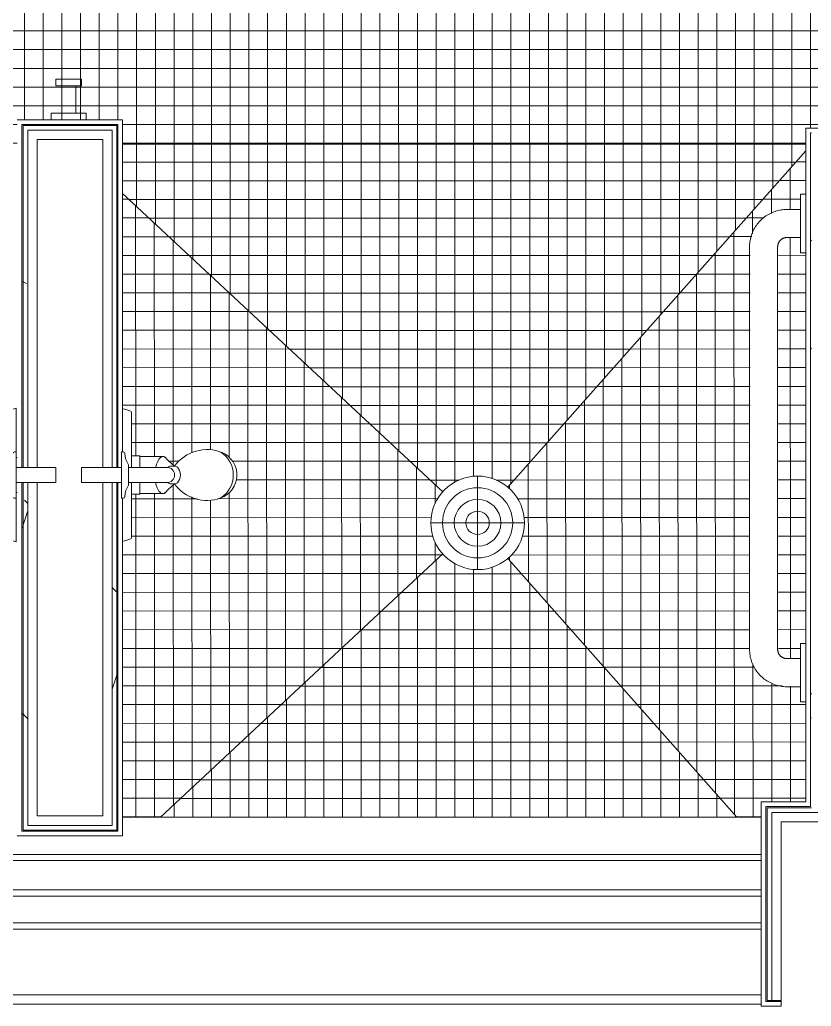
# Model space of a CAD drawing. Header units: inches. Extents: x 24207 to 25740, y -22797 to -22370.
# Drawn here: x 25643.4 to 25685.7, y -22796.4 to -22743.7 of the extents above; entities that cross this region are included whole.
import ezdxf

# ---------------------------------------------------------------- set-up
doc = ezdxf.new("R2010")
doc.units = ezdxf.units.IN
doc.header["$MEASUREMENT"] = 0
for name, color, linetype, lineweight in [('A-FLOR', 192, 'Continuous', 20), ('A-FLOR-PATT', 8, 'Continuous', 20), ('A-GENM', 13, 'Continuous', 20), ('A-WALL', 113, 'Continuous', 20), ('A-WALL-PATT', 111, 'Continuous', 50), ('I-WALL', 2, 'Continuous', 20), ('P-SANR-FIXT', 6, 'Continuous', 20), ('Q-SPCQ', 91, 'Continuous', 20)]:
    doc.layers.add(name, color=color, linetype=linetype, lineweight=lineweight)
pattern_1 = [(296.565, (14.4, 8.64), (0.000499, 57.600217), [6.44, -122.358]), (33.69, (17.28, 2.88), (0.000345, 57.60007), [10.384, -197.296]), (33.69, (74.88, 2.88), (0.000345, 57.60007), [10.384, -197.296]), (33.69, (132.48, 2.88), (0.000345, 57.60007), [10.384, -197.296]), (116.565, (25.92, 8.64), (-0.000396, 57.59977), [6.44, -122.358]), (213.69, (23.04, 14.4), (0.000345, 57.60007), [10.384, -197.296]), (213.69, (80.64, 14.4), (0.000345, 57.60007), [10.384, -197.296]), (213.69, (138.24, 14.4), (0.000345, 57.60007), [10.384, -197.296]), (26.565, (37.44, 8.64), (0.0005, 57.60022), [12.88, -115.918]), (26.565, (95.04, 8.64), (0.0005, 57.60022), [12.88, -115.918]), (270, (48.96, 14.4), (57.6, 4e-15), [5.76, -51.84]), (225, (48.96, 8.64), (-4e-15, 57.599504), [8.146, -73.313]), (135, (43.2, 2.88), (4e-15, 57.599504), [8.146, -73.313]), (288.435, (25.92, 25.92), (0.000265, 57.599939), [9.107, -173.04]), (18.435, (28.8, 17.28), (0.000265, 57.59994), [9.107, -173.04]), (18.435, (86.4, 17.28), (0.000265, 57.59994), [9.107, -173.04]), (18.435, (144, 17.28), (0.000265, 57.59994), [9.107, -173.04]), (135, (37.44, 20.16), (4e-15, 57.599504), [8.146, -73.313]), (180, (31.68, 25.92), (-7e-15, -57.6), [5.76, -51.84]), (251.565, (11.52, 40.32), (-0.000265, 57.599939), [9.107, -173.04]), (315, (8.64, 31.68), (-4e-15, 57.599504), [8.146, -73.313]), (71.565, (14.4, 25.92), (-0.000265, 57.599939), [9.107, -173.04]), (135, (17.28, 34.56), (4e-15, 57.599504), [8.146, -73.313]), (225, (34.56, 40.32), (-4e-15, 57.599504), [8.146, -73.313]), (123.69, (28.8, 34.56), (0.000345, 57.600068), [10.384, -197.296]), (123.69, (86.4, 34.56), (0.000345, 57.600068), [10.384, -197.296]), (26.565, (23.04, 43.2), (0.0005, 57.60022), [6.44, -122.358]), (26.565, (80.64, 43.2), (0.0005, 57.60022), [6.44, -122.358]), (315, (28.8, 46.08), (-4e-15, 57.599504), [8.146, -73.313]), (213.69, (54.72, 54.72), (0.000345, 57.60007), [10.384, -197.296]), (213.69, (112.32, 54.72), (0.000345, 57.60007), [10.384, -197.296]), (213.69, (169.92, 54.72), (0.000345, 57.60007), [10.384, -197.296]), (296.565, (46.08, 48.96), (0.000499, 57.600217), [6.44, -122.358]), (45, (48.96, 43.2), (4e-15, 57.599504), [8.146, -73.313]), (90, (54.72, 48.96), (-57.6, 4e-15), [5.76, -51.84]), (213.69, (28.8, 57.6), (0.000345, 57.60007), [10.384, -197.296]), (213.69, (86.4, 57.6), (0.000345, 57.60007), [10.384, -197.296]), (213.69, (144, 57.6), (0.000345, 57.60007), [10.384, -197.296]), (315, (20.16, 51.84), (-4e-15, 57.599504), [4.073, -77.386]), (26.565, (23.04, 48.96), (0.0005, 57.60022), [6.44, -122.358]), (26.565, (80.64, 48.96), (0.0005, 57.60022), [6.44, -122.358]), (90, (28.8, 51.84), (-57.6, 4e-15), [5.76, -51.84]), (333.435, (5.76, 54.72), (-0.0005, 57.60022), [6.44, -122.358]), (333.435, (63.36, 54.72), (-0.0005, 57.60022), [6.44, -122.358]), (243.435, (11.52, 51.84), (0.000396, 57.59977), [6.44, -122.358]), (161.565, (8.64, 46.08), (-0.000265, 57.59994), [9.107, -173.04]), (161.565, (66.24, 46.08), (-0.000265, 57.59994), [9.107, -173.04]), (161.565, (123.84, 46.08), (-0.000265, 57.59994), [9.107, -173.04]), (45, (0, 48.96), (4e-15, 57.599504), [8.146, -73.313]), (26.565, (2.88, 0), (0.0005, 57.60022), [6.44, -122.358]), (26.565, (60.48, 0), (0.0005, 57.60022), [6.44, -122.358]), (116.565, (8.64, 2.88), (-0.000396, 57.59977), [6.44, -122.358]), (206.565, (5.76, 8.64), (0.0005, 57.60022), [6.44, -122.358]), (206.565, (63.36, 8.64), (0.0005, 57.60022), [6.44, -122.358]), (296.565, (0, 5.76), (0.000499, 57.600217), [6.44, -122.358]), (14.036, (43.2, 25.92), (0.000245, 57.59979), [11.875, -225.616]), (14.036, (100.8, 25.92), (0.000245, 57.59979), [11.875, -225.616]), (14.036, (158.4, 25.92), (0.000245, 57.59979), [11.875, -225.616]), (14.036, (216, 25.92), (0.000245, 57.59979), [11.875, -225.616]), (135, (54.72, 28.8), (4e-15, 57.599504), [8.146, -73.313]), (198.435, (48.96, 34.56), (0.000265, 57.59994), [9.107, -173.04]), (198.435, (106.56, 34.56), (0.000265, 57.59994), [9.107, -173.04]), (198.435, (164.16, 34.56), (0.000265, 57.59994), [9.107, -173.04]), (296.565, (40.32, 31.68), (0.000499, 57.600217), [6.44, -122.358]), (333.435, (2.88, 17.28), (-0.0005, 57.60022), [6.44, -122.358]), (333.435, (60.48, 17.28), (-0.0005, 57.60022), [6.44, -122.358]), (45, (8.64, 14.4), (4e-15, 57.599504), [4.073, -77.386]), (116.565, (11.52, 17.28), (-0.000396, 57.59977), [6.44, -122.358]), (225, (8.64, 23.04), (-4e-15, 57.599504), [8.146, -73.313])]

# ---------------------------------------------------------------- blocks, each defined once
blk = doc.blocks.new('817_Grab_Bars - 8170-001240-25748-Enlarged First Floor Plan _East_')
at = {"layer": 'Q-SPCQ', "color": 43, "lineweight": 13}
for p, q in [((25685.39, -22753.022), (25685.109, -22753.022)), ((25685.109, -22754.584), (25685.109, -22753.022)), ((25685.109, -22753.834), (25684.39, -22753.834)), ((25685.109, -22756.147), (25685.109, -22754.584)), ((25682.39, -22755.834), (25682.39, -22777.334)), ((25683.89, -22777.334), (25683.89, -22755.834)), ((25684.39, -22755.334), (25685.109, -22755.334)), ((25685.109, -22756.147), (25685.39, -22756.147)), ((25685.39, -22777.022), (25685.109, -22777.022)), ((25685.109, -22778.584), (25685.109, -22777.022)), ((25685.109, -22777.834), (25684.39, -22777.834)), ((25685.109, -22780.147), (25685.109, -22778.584)), ((25684.39, -22779.334), (25685.109, -22779.334)), ((25685.109, -22780.147), (25685.39, -22780.147))]:
    blk.add_line(p, q, dxfattribs=at)
at = {"layer": 'Q-SPCQ', "color": 43, "lineweight": 13, "flags": 128}
for points in [[(25684.39, -22753.834), (25684.31, -22753.836), (25684.23, -22753.84), (25684.151, -22753.848), (25684.072, -22753.86), (25683.993, -22753.874), (25683.915, -22753.891), (25683.838, -22753.912), (25683.761, -22753.936), (25683.686, -22753.962), (25683.611, -22753.992), (25683.538, -22754.025), (25683.467, -22754.06), (25683.396, -22754.098), (25683.328, -22754.14), (25683.261, -22754.183), (25683.196, -22754.23), (25683.133, -22754.279), (25683.071, -22754.33), (25683.012, -22754.384), (25682.956, -22754.441), (25682.901, -22754.499), (25682.849, -22754.56), (25682.799, -22754.622), (25682.752, -22754.687), (25682.707, -22754.753), (25682.665, -22754.822), (25682.626, -22754.891), (25682.59, -22754.963), (25682.557, -22755.035), (25682.526, -22755.109), (25682.499, -22755.184), (25682.474, -22755.261), (25682.453, -22755.338), (25682.434, -22755.416), (25682.419, -22755.494), (25682.407, -22755.573), (25682.398, -22755.653), (25682.393, -22755.733), (25682.39, -22755.812), (25682.39, -22755.834)], [(25683.89, -22755.834), (25683.891, -22755.814), (25683.892, -22755.794), (25683.894, -22755.774), (25683.897, -22755.754), (25683.9, -22755.735), (25683.905, -22755.715), (25683.91, -22755.696), (25683.916, -22755.677), (25683.922, -22755.658), (25683.93, -22755.639), (25683.938, -22755.621), (25683.947, -22755.603), (25683.956, -22755.586), (25683.967, -22755.568), (25683.978, -22755.552), (25683.989, -22755.535), (25684.001, -22755.52), (25684.014, -22755.504), (25684.028, -22755.49), (25684.042, -22755.475), (25684.056, -22755.462), (25684.072, -22755.449), (25684.087, -22755.436), (25684.103, -22755.424), (25684.12, -22755.413), (25684.137, -22755.403), (25684.155, -22755.393), (25684.172, -22755.384), (25684.191, -22755.376), (25684.209, -22755.368), (25684.228, -22755.361), (25684.247, -22755.355), (25684.266, -22755.35), (25684.286, -22755.345), (25684.305, -22755.341), (25684.325, -22755.338), (25684.345, -22755.336), (25684.365, -22755.335), (25684.385, -22755.334), (25684.39, -22755.334)], [(25682.39, -22777.334), (25682.392, -22777.414), (25682.397, -22777.494), (25682.405, -22777.573), (25682.416, -22777.653), (25682.43, -22777.731), (25682.448, -22777.809), (25682.468, -22777.887), (25682.492, -22777.963), (25682.518, -22778.039), (25682.548, -22778.113), (25682.581, -22778.186), (25682.616, -22778.258), (25682.655, -22778.328), (25682.696, -22778.396), (25682.74, -22778.463), (25682.786, -22778.528), (25682.835, -22778.592), (25682.887, -22778.653), (25682.941, -22778.712), (25682.997, -22778.769), (25683.055, -22778.823), (25683.116, -22778.876), (25683.179, -22778.925), (25683.243, -22778.972), (25683.31, -22779.017), (25683.378, -22779.059), (25683.448, -22779.098), (25683.519, -22779.134), (25683.592, -22779.168), (25683.666, -22779.198), (25683.741, -22779.226), (25683.817, -22779.25), (25683.894, -22779.271), (25683.972, -22779.29), (25684.05, -22779.305), (25684.129, -22779.317), (25684.209, -22779.326), (25684.289, -22779.331), (25684.369, -22779.334), (25684.39, -22779.334)], [(25684.39, -22777.834), (25684.37, -22777.834), (25684.35, -22777.832), (25684.33, -22777.83), (25684.311, -22777.828), (25684.291, -22777.824), (25684.271, -22777.82), (25684.252, -22777.815), (25684.233, -22777.809), (25684.214, -22777.802), (25684.196, -22777.795), (25684.177, -22777.786), (25684.159, -22777.778), (25684.142, -22777.768), (25684.125, -22777.758), (25684.108, -22777.747), (25684.092, -22777.735), (25684.076, -22777.723), (25684.061, -22777.71), (25684.046, -22777.696), (25684.032, -22777.682), (25684.018, -22777.668), (25684.005, -22777.653), (25683.992, -22777.637), (25683.981, -22777.621), (25683.969, -22777.604), (25683.959, -22777.587), (25683.949, -22777.57), (25683.94, -22777.552), (25683.932, -22777.534), (25683.924, -22777.515), (25683.917, -22777.496), (25683.911, -22777.477), (25683.906, -22777.458), (25683.901, -22777.439), (25683.898, -22777.419), (25683.894, -22777.399), (25683.892, -22777.379), (25683.891, -22777.359), (25683.89, -22777.339), (25683.89, -22777.334)]]:
    blk.add_lwpolyline(points, dxfattribs=at)
blk = doc.blocks.new('Robe_hook_5552 - Robe_hook_5552-134757-Enlarged First Floor Plan _East_')
at = {"layer": 'A-GENM', "color": 43, "lineweight": 13}
for p, q in [((-0.937, 0), (-0.937, -0.35)), ((-0.937, -0.35), (0.938, -0.35)), ((-0.375, -1.813), (-0.375, -0.35)), ((0.375, -1.813), (0.375, -0.35)), ((0.938, -0.35), (0.938, 0)), ((-0.688, -2.163), (-0.688, -1.813)), ((-0.688, -1.813), (0.688, -1.813)), ((0.688, -1.813), (0.688, -2.163)), ((0.688, -2.163), (-0.688, -2.163))]:
    blk.add_line(p, q, dxfattribs=at)
blk = doc.blocks.new('Shower-Unit-Zurn-Z7301-SS-MT-DV2P-HW - Z7301-SS-MT-DV2P-HW-253514-Enlarged First Floor Plan _East_')
at = {"layer": 'P-SANR-FIXT', "color": 43, "lineweight": 13}
for p, q in [((-0.476, 2.643), (-0.476, 2.836)), ((0.476, 2.836), (0.476, 2.643)), ((-0.995, 0.99), (-0.995, 2.232)), ((-0.4, 0.38), (-0.4, 2.464)), ((0.4, 2.464), (0.4, 0.38)), ((0.995, 2.232), (0.995, 0.99)), ((-3.313, 0.54), (-1.029, 0.54)), ((-1.029, 0.99), (-0.995, 0.99)), ((-1.029, 0.54), (-1.029, 0.99)), ((-1.029, 0.54), (-0.4, 0.54)), ((-0.995, 0.99), (-0.4, 0.99)), ((0.4, 0.99), (0.995, 0.99)), ((0.4, 0.54), (1.029, 0.54)), ((0.995, 0.99), (1.029, 0.99)), ((1.029, 0.99), (1.029, 0.54)), ((1.029, 0.54), (3.313, 0.54)), ((-3.562, 0), (-3.434, 0.449)), ((-1.238, 0), (-3.562, 0)), ((-1.238, 0), (-1.238, 0.096)), ((-0.937, -0.062), (-0.937, 0)), ((-0.55, 0.38), (-0.4, 0.38)), ((-0.4, 0.38), (0.4, 0.38)), ((0.4, 0.38), (0.55, 0.38)), ((0.935, 0), (0.935, -0.062)), ((1.238, 0.096), (1.238, 0)), ((3.563, 0), (1.238, 0)), ((3.434, 0.449), (3.563, 0)), ((-0.4, 0), (-1.238, 0)), ((-0.4, -2.125), (-0.4, 0)), ((-0.4, 0), (0.4, 0)), ((0.4, 0), (0.4, -2.125)), ((1.238, 0), (0.4, 0)), ((0.4, -2.125), (-0.4, -2.125))]:
    blk.add_line(p, q, dxfattribs=at)
for centre, radius, start, end in [((0.001, 4.862), 1.308, 23.5819, 159.9825), ((0, 4.514), 1.463, 32.9208, 147.0792), ((0.793, 4.573), 2.151, 159.9825, 233.8466), ((-0.793, 4.573), 2.151, 306.1534, 22.1739), ((-2.256, 4.093), 2.175, 309.5027, 324.82), ((2.256, 4.093), 2.175, 215.1859, 230.4973), ((-0.625, 2.115), 0.388, 129.5027, 162.4973), ((0.625, 2.115), 0.388, 17.5027, 50.4973), ((-3.313, 0.415), 0.125, 90, 164), ((3.313, 0.415), 0.125, 16, 90), ((-1.144, 0.096), 0.0945, 90, 180), ((-1.144, 1.213), 1.023, 270, 305.478), ((1.144, 1.213), 1.023, 234.522, 270), ((1.144, 0.096), 0.0945, 0, 90)]:
    blk.add_arc(centre, radius, start, end, dxfattribs=at)
for centre, major_axis, ratio, start_param, end_param in [((0, 2.836), (0.476, 0), 0.662364, 0, 3.141593), ((0, 2.464), (0.4, 0), 0.941821, 0, 3.141593), ((-0.108, 2.147), (1.109, 0.077), 0.351489, 5.17721, 6.593422)]:
    blk.add_ellipse(centre, major_axis=major_axis, ratio=ratio, start_param=start_param, end_param=end_param, dxfattribs=at)
for points in [[(-0.4, 2.464), (-0.417, 2.482), (-0.444, 2.519), (-0.47, 2.58), (-0.476, 2.621), (-0.476, 2.643)], [(0.476, 2.643), (0.476, 2.621), (0.47, 2.58), (0.444, 2.519), (0.417, 2.482), (0.4, 2.464)]]:
    blk.add_open_spline(points, degree=3, dxfattribs=at)
blk.add_open_spline([(-0.422, 1.833), (-0.464, 1.842), (-0.571, 1.869), (-0.785, 1.949), (-0.96, 2.075), (-1.018, 2.222), (-0.979, 2.302), (-0.941, 2.34)], degree=3, knots=[0.0572746, 0.0572746, 0.0572746, 0.0572746, 0.1428571, 0.2857143, 0.5714286, 0.7857143, 1, 1, 1, 1], dxfattribs=at)
blk = doc.blocks.new('Shower-Unit-Zurn-Z7301-SS-MT-DV2P-HW - Z7301-SS-MT-DV2P-HW-253545-Enlarged First Floor Plan _East_')
at = {"layer": 'P-SANR-FIXT', "color": 43, "lineweight": 13}
for p, q in [((0.4, 2.125), (-0.4, 2.125)), ((-0.4, 2.125), (-0.4, 0)), ((0.4, 0), (0.4, 2.125)), ((-0.4, 0), (-1.238, 0)), ((-1.238, 0), (-1.238, -0.096)), ((-0.4, 0), (0.4, 0)), ((1.238, 0), (0.4, 0)), ((1.238, -0.096), (1.238, 0)), ((-3.545, -0.062), (-3.434, -0.449)), ((-0.55, -0.38), (-0.4, -0.38)), ((-0.4, -0.38), (-0.4, -2.464)), ((-0.4, -0.38), (0.4, -0.38)), ((0.4, -2.464), (0.4, -0.38)), ((0.4, -0.38), (0.55, -0.38)), ((3.434, -0.449), (3.545, -0.062)), ((-3.313, -0.54), (-1.029, -0.54)), ((-1.029, -0.54), (-0.4, -0.54)), ((-1.029, -0.54), (-1.029, -0.99)), ((-1.029, -0.99), (-0.995, -0.99)), ((-0.995, -0.99), (-0.4, -0.99)), ((-0.995, -0.99), (-0.995, -2.232)), ((0.4, -0.54), (1.029, -0.54)), ((0.4, -0.99), (0.995, -0.99)), ((0.995, -2.232), (0.995, -0.99)), ((0.995, -0.99), (1.029, -0.99)), ((1.029, -0.99), (1.029, -0.54)), ((1.029, -0.54), (3.313, -0.54)), ((-0.476, -2.643), (-0.476, -2.836)), ((0.476, -2.836), (0.476, -2.643))]:
    blk.add_line(p, q, dxfattribs=at)
for centre, radius, start, end in [((-3.313, -0.415), 0.125, 196, 270), ((-1.144, -0.096), 0.0945, 180, 270), ((-1.144, -1.213), 1.023, 54.522, 90), ((1.144, -1.213), 1.023, 90, 125.478), ((1.144, -0.096), 0.0945, 270, 360), ((3.313, -0.415), 0.125, 270, 344), ((-0.625, -2.115), 0.388, 197.5027, 230.4973), ((-2.256, -4.093), 2.175, 35.18, 50.4973), ((2.256, -4.093), 2.175, 129.5027, 144.8141), ((0.625, -2.115), 0.388, 309.5027, 342.4973), ((0.793, -4.573), 2.151, 126.1534, 200.0175), ((-0.793, -4.573), 2.151, 337.8261, 53.8466), ((0.001, -4.862), 1.308, 200.0175, 336.4181), ((0, -4.514), 1.463, 212.9208, 327.0792)]:
    blk.add_arc(centre, radius, start, end, dxfattribs=at)
for centre, major_axis, ratio, start_param, end_param in [((-0.108, -2.147), (-1.109, 0.077), 0.351489, 2.831356, 4.247568), ((0, -2.464), (-0.4, 0), 0.941821, 0, 3.141593), ((0, -2.836), (-0.476, 0), 0.662364, 0, 3.141593)]:
    blk.add_ellipse(centre, major_axis=major_axis, ratio=ratio, start_param=start_param, end_param=end_param, dxfattribs=at)
blk.add_open_spline([(-0.422, -1.833), (-0.464, -1.842), (-0.571, -1.869), (-0.785, -1.949), (-0.96, -2.075), (-1.018, -2.222), (-0.979, -2.302), (-0.941, -2.34)], degree=3, knots=[0.0572746, 0.0572746, 0.0572746, 0.0572746, 0.1428571, 0.2857143, 0.5714286, 0.7857143, 1, 1, 1, 1], dxfattribs=at)
for points in [[(-0.4, -2.464), (-0.417, -2.482), (-0.444, -2.519), (-0.47, -2.58), (-0.476, -2.621), (-0.476, -2.643)], [(0.476, -2.643), (0.476, -2.621), (0.47, -2.58), (0.444, -2.519), (0.417, -2.482), (0.4, -2.464)]]:
    blk.add_open_spline(points, degree=3, dxfattribs=at)
blk = doc.blocks.new('Generic Models _lan _East_2')
at = {"layer": 'A-GENM', "color": 43, "lineweight": 13}
for p, q in [((23352.163, -22800.801), (23512.663, -22800.801)), ((23352.163, -22801.301), (23512.663, -22801.301))]:
    blk.add_line(p, q, dxfattribs=at)
blk = doc.blocks.new('Generic Models _lan _East_3')
at = {"layer": 'A-GENM', "color": 43, "lineweight": 13}
for p, q in [((25648.89, -22786.294), (25683.015, -22786.294)), ((25522.515, -22788.293), (25683.015, -22788.293)), ((25522.515, -22788.617), (25683.015, -22788.617)), ((25522.515, -22790.192), (25683.015, -22790.192)), ((25522.515, -22790.516), (25683.015, -22790.516)), ((25522.515, -22791.956), (25683.015, -22791.956)), ((25683.015, -22792.284), (25522.515, -22792.284))]:
    blk.add_line(p, q, dxfattribs=at)
blk = doc.blocks.new('Floor Drain - Round - 5_ Strainer - 3_ Drain-418833-Enlarged First Floor Plan _East_')
at = {"layer": 'P-SANR-FIXT', "color": 43, "lineweight": 13}
for p, q in [((0, 2.5), (0, -2.5)), ((-2.5, 0), (2.5, 0))]:
    blk.add_line(p, q, dxfattribs=at)
for radius in [2.5, 1.875, 1.25, 0.625]:
    blk.add_circle((0, 0), radius, dxfattribs=at)
for start, end in [(360, 180), (180, 360)]:
    blk.add_arc((0, 0), 2.5, start, end, dxfattribs=at)

msp = doc.modelspace()

# ---------------------------------------------------------------- hatches: boundary and pattern name
at = {"layer": 'A-FLOR-PATT', "lineweight": 9}
h = msp.add_hatch(dxfattribs=at)
h.set_pattern_fill('FP1_60', color=256, style=0, pattern_type=2)
h.set_pattern_definition([(180, (26059.64, -22714.297), (-1e-16, -1), []), (270, (26059.64, -22714.297), (1, 6e-17), [])])
h.paths.add_polyline_path([(25521.39, -22750.354), (25521.453, -22750.354), (25521.453, -22695.428), (25521.39, -22695.428), (25521.39, -22724.087)], flags=0)
h.paths.add_polyline_path([(25522.515, -22750.354), (25559.015, -22750.354), (25559.015, -22749.166), (25564.64, -22749.166), (25564.64, -22750.354), (25601.14, -22750.354), (25601.14, -22749.041), (25606.765, -22749.041), (25606.765, -22750.354), (25643.265, -22750.354), (25643.265, -22749.041), (25648.89, -22749.041), (25648.89, -22750.354), (25685.39, -22750.354), (25685.39, -22749.49), (25700.828, -22749.49), (25700.828, -22750.354), (25737.265, -22750.354), (25737.265, -22695.928), (25737.14, -22695.928), (25737.14, -22696.178), (25737.078, -22696.178), (25737.078, -22696.24), (25736.828, -22696.24), (25736.828, -22696.49), (25655.078, -22696.49), (25655.078, -22695.428), (25609.203, -22695.428), (25609.203, -22696.49), (25522.515, -22696.49), (25522.515, -22724.087)], flags=0)
h.paths.add_polyline_path([(25700.515, -22749.803), (25700.578, -22749.74), (25700.515, -22749.74)], flags=0)
h.paths.add_polyline_path([(25685.703, -22749.803), (25685.703, -22749.74), (25685.644, -22749.744)], flags=0)
h.paths.add_polyline_path([(25559.328, -22749.479), (25559.328, -22749.416), (25559.265, -22749.416)], flags=0)
h.paths.add_polyline_path([(25564.328, -22749.479), (25564.328, -22749.416), (25564.328, -22749.416)], flags=0)
h.paths.add_polyline_path([(25643.578, -22749.354), (25643.578, -22749.291), (25643.515, -22749.291)], flags=0)
h.paths.add_polyline_path([(25601.453, -22749.354), (25601.453, -22749.291), (25601.39, -22749.291)], flags=0)
h.paths.add_polyline_path([(25648.578, -22749.354), (25648.64, -22749.291), (25648.578, -22749.291)], flags=0)
h.paths.add_polyline_path([(25606.453, -22749.354), (25606.453, -22749.291), (25606.453, -22749.291)], flags=0)
h.paths.add_polyline_path([(25608.953, -22696.24), (25608.953, -22696.178), (25608.89, -22696.178), (25608.937, -22696.225)], flags=0)
h.paths.add_polyline_path([(25522.265, -22696.24), (25522.265, -22696.178), (25522.234, -22696.209)], flags=0)
h.paths.add_polyline_path([(25655.39, -22696.24), (25655.388, -22696.18), (25655.328, -22696.24)], flags=0)
h = msp.add_hatch(dxfattribs=at)
h.set_pattern_fill('FP1_56', color=256, style=0, pattern_type=2)
h.set_pattern_definition([(0, (25665.641, -22737.304), (0, 1), []), (90, (25665.641, -22737.304), (-1, 6e-17), [])])
h.paths.add_polyline_path([(25666.007, -22768.919), (25666.09, -22768.81), (25666.608, -22768.413), (25667.211, -22768.163), (25667.858, -22768.078), (25668.505, -22768.163), (25669.108, -22768.413), (25669.464, -22768.686), (25685.39, -22750.706), (25685.39, -22750.354), (25648.89, -22750.354), (25648.89, -22752.974), (25665.981, -22768.894)], flags=0)
h = msp.add_hatch(dxfattribs=at)
h.set_pattern_fill('FP1_55', color=256, style=0, pattern_type=2)
h.set_pattern_definition([(270.045, (25889.396, -22553.125), (0.9999997, 0.0007854), []), (0.045, (25889.396, -22553.125), (-0.0007854, 0.9999997), [])])
h.paths.add_polyline_path([(25683.015, -22786.294), (25683.015, -22785.49), (25685.39, -22785.49), (25685.39, -22780.147), (25685.109, -22780.147), (25685.109, -22779.334), (25684.164, -22779.292), (25683.565, -22779.135), (25683.262, -22778.959), (25682.892, -22778.64), (25682.687, -22778.338), (25682.526, -22778.019), (25682.39, -22777.334), (25682.432, -22755.608), (25682.589, -22755.009), (25682.773, -22754.695), (25683.084, -22754.335), (25683.395, -22754.126), (25683.8, -22753.95), (25684.39, -22753.834), (25685.109, -22753.803), (25685.109, -22753.022), (25685.39, -22753.022), (25685.39, -22750.706), (25669.464, -22768.686), (25669.626, -22768.81), (25670.023, -22769.328), (25670.273, -22769.931), (25670.358, -22770.578), (25670.273, -22771.225), (25670.023, -22771.828), (25669.626, -22772.346), (25669.493, -22772.502), (25681.709, -22786.294)], flags=0)
h.paths.add_polyline_path([(25685.64, -22785.803), (25685.671, -22785.772), (25685.64, -22785.74)], flags=0)
h.paths.add_polyline_path([(25683.328, -22785.803), (25683.328, -22785.74), (25683.281, -22785.756)], flags=0)
h.paths.add_polyline_path([(25684.39, -22777.86), (25684.39, -22777.834), (25685.109, -22777.803), (25685.109, -22777.022), (25685.39, -22777.022), (25685.39, -22756.147), (25685.109, -22756.147), (25685.109, -22755.334), (25684.298, -22755.372), (25684.021, -22755.518), (25683.89, -22755.937), (25683.929, -22777.559), (25684.144, -22777.779), (25684.312, -22777.834)], flags=0)
h.paths.add_polyline_path([(25684.39, -22777.834), (25684.074, -22777.736), (25684.096, -22777.712), (25684.375, -22777.828)], flags=0)
h.paths.add_polyline_path([(25684.037, -22777.688), (25683.929, -22777.559), (25683.929, -22777.427), (25684.002, -22777.605)], flags=0)
h = msp.add_hatch(dxfattribs=at)
h.set_pattern_fill('FP1_52', color=256, style=0, pattern_type=2)
h.set_pattern_definition([(270.03, (25854.481, -22556.184), (1, 0.0005236), []), (0.03, (25854.481, -22556.184), (-0.0005236, 1), [])])
h.paths.add_polyline_path([(25648.89, -22786.294), (25650.918, -22786.294), (25666.007, -22772.238), (25665.693, -22771.828), (25665.443, -22771.225), (25665.358, -22770.578), (25665.443, -22769.931), (25665.693, -22769.328), (25665.981, -22768.894), (25648.89, -22752.974), (25648.89, -22764.477), (25649.277, -22764.588), (25649.368, -22764.708), (25649.368, -22766.993), (25651.06, -22767.026), (25651.292, -22767.2), (25651.672, -22767.537), (25652.045, -22767.153), (25652.516, -22766.867), (25652.814, -22766.745), (25653.282, -22766.667), (25653.756, -22766.693), (25654.213, -22766.823), (25654.529, -22767.026), (25654.704, -22767.196), (25654.925, -22767.622), (25654.969, -22767.752), (25654.969, -22768.242), (25654.928, -22768.422), (25654.833, -22768.656), (25654.523, -22769.017), (25654.414, -22769.11), (25654.137, -22769.25), (25653.597, -22769.371), (25653.045, -22769.35), (25652.374, -22769.102), (25651.985, -22768.835), (25651.664, -22768.512), (25651.513, -22768.619), (25651.06, -22769.017), (25649.368, -22769.051), (25649.368, -22771.335), (25649.277, -22771.455), (25648.89, -22771.584), (25648.89, -22786.24)], flags=0)
h = msp.add_hatch(dxfattribs=at)
h.set_pattern_fill('FP1_54', color=256, style=0, pattern_type=2)
h.set_pattern_definition([(0, (25666.641, -22772.3), (0, 1), []), (90, (25666.641, -22772.3), (-1, 6e-17), [])])
h.paths.add_polyline_path([(25650.918, -22786.294), (25681.709, -22786.294), (25669.464, -22772.47), (25669.108, -22772.743), (25668.505, -22772.993), (25667.788, -22773.069), (25667.211, -22772.993), (25666.608, -22772.743), (25665.952, -22772.289), (25655.328, -22782.185)], flags=0)
at = {"layer": 'A-WALL-PATT', "lineweight": 9}
h = msp.add_hatch(dxfattribs=at)
h.set_pattern_fill('FP1_22', color=8, style=0, pattern_type=2)
h.set_pattern_definition(pattern_1)
h.paths.add_polyline_path([(25643.578, -22786.99), (25643.578, -22787.053), (25648.578, -22787.053), (25648.578, -22786.99), (25643.828, -22786.99)], flags=0)
h.paths.add_polyline_path([(25643.515, -22787.053), (25643.578, -22786.99), (25643.546, -22768.422), (25643.515, -22768.422), (25643.515, -22782.185)], flags=0)
h.paths.add_polyline_path([(25643.578, -22749.354), (25648.578, -22749.354), (25648.578, -22749.291), (25643.578, -22749.291)], flags=0)
h.paths.add_polyline_path([(25643.578, -22767.622), (25643.578, -22749.354), (25643.515, -22749.291), (25643.547, -22767.622)], flags=0)
h = msp.add_hatch(dxfattribs=at)
h.set_pattern_fill('FP1_22', color=8, style=0, pattern_type=2)
h.set_pattern_definition(pattern_1)
h.paths.add_polyline_path([(25647.774, -22786.99), (25648.328, -22786.99), (25648.328, -22786.74), (25643.828, -22786.74), (25643.828, -22768.422), (25643.578, -22768.422), (25643.578, -22786.99), (25643.828, -22786.99)], flags=0)
h.paths.add_polyline_path([(25643.828, -22767.622), (25643.828, -22749.604), (25648.328, -22749.604), (25648.328, -22749.354), (25643.578, -22749.354), (25643.578, -22767.622), (25643.707, -22767.622)], flags=0)
h = msp.add_hatch(dxfattribs=at)
h.set_pattern_fill('FP1_22', color=8, style=0, pattern_type=2)
h.set_pattern_definition(pattern_1)
h.paths.add_polyline_path([(25648.328, -22786.99), (25648.578, -22786.99), (25648.578, -22768.422), (25648.328, -22768.422), (25648.328, -22786.74)], flags=0)
h.paths.add_polyline_path([(25648.578, -22767.622), (25648.578, -22749.354), (25648.328, -22749.354), (25648.328, -22767.622), (25648.448, -22767.622)], flags=0)
h = msp.add_hatch(dxfattribs=at)
h.set_pattern_fill('FP1_22', color=8, style=0, pattern_type=2)
h.set_pattern_definition(pattern_1)
h.paths.add_polyline_path([(25648.64, -22787.053), (25648.609, -22768.422), (25648.578, -22768.422), (25648.578, -22786.99)], flags=0)
h.paths.add_polyline_path([(25648.64, -22767.622), (25648.64, -22749.291), (25648.578, -22749.354), (25648.61, -22767.622)], flags=0)
h = msp.add_hatch(dxfattribs=at)
h.set_pattern_fill('FP1_22', color=8, style=0, pattern_type=2)
h.set_pattern_definition(pattern_1)
h.paths.add_polyline_path([(25685.703, -22749.803), (25689.953, -22749.803), (25689.953, -22749.74), (25685.703, -22749.74)], flags=0)
h.paths.add_polyline_path([(25685.703, -22785.803), (25685.703, -22749.803), (25685.64, -22749.74), (25685.64, -22785.74)], flags=0)

# ---------------------------------------------------------------- linework, layer by layer
at = {"layer": 'A-FLOR', "color": 43, "lineweight": 13}
for p, q in [((25648.882, -22750.354), (25685.39, -22750.354)), ((25648.882, -22750.354), (25685.39, -22750.354)), ((25685.39, -22750.706), (25669.464, -22768.686)), ((25666.007, -22768.919), (25648.89, -22752.974)), ((25650.918, -22786.294), (25666.007, -22772.238)), ((25681.709, -22786.294), (25669.493, -22772.502))]:
    msp.add_line(p, q, dxfattribs=at)
at = {"layer": 'A-WALL', "color": 7}
for p, q in [((25643.578, -22749.291), (25643.515, -22749.291)), ((25643.515, -22749.291), (25643.515, -22767.622)), ((25648.578, -22749.291), (25643.578, -22749.291)), ((25643.828, -22749.354), (25643.578, -22749.354)), ((25643.578, -22749.354), (25643.578, -22767.622)), ((25648.328, -22749.354), (25643.828, -22749.354)), ((25648.578, -22749.354), (25648.328, -22749.354)), ((25648.64, -22749.291), (25648.578, -22749.291)), ((25648.578, -22749.354), (25648.578, -22767.622)), ((25648.64, -22749.291), (25648.64, -22767.622)), ((25644.328, -22749.604), (25643.828, -22749.604)), ((25643.828, -22749.604), (25643.828, -22767.622)), ((25647.828, -22749.604), (25644.328, -22749.604)), ((25648.328, -22749.604), (25647.828, -22749.604)), ((25648.328, -22749.604), (25648.328, -22767.622)), ((25685.703, -22749.74), (25685.64, -22749.74)), ((25685.64, -22749.74), (25685.64, -22785.74)), ((25647.828, -22750.104), (25644.328, -22750.104)), ((25644.328, -22750.104), (25644.328, -22767.622)), ((25647.828, -22750.104), (25647.828, -22767.622)), ((25643.515, -22768.422), (25643.515, -22787.053)), ((25643.578, -22768.422), (25643.578, -22786.99)), ((25643.828, -22768.422), (25643.828, -22786.74)), ((25644.328, -22768.422), (25644.328, -22786.24)), ((25647.828, -22768.422), (25647.828, -22786.24)), ((25648.328, -22768.422), (25648.328, -22786.74)), ((25648.578, -22768.422), (25648.578, -22786.99)), ((25648.64, -22768.422), (25648.64, -22787.053)), ((25683.265, -22785.74), (25683.328, -22785.74)), ((25683.265, -22796.156), (25683.265, -22785.74)), ((25683.328, -22785.74), (25684.078, -22785.74)), ((25683.328, -22785.803), (25683.578, -22785.803)), ((25683.328, -22796.093), (25683.328, -22785.803)), ((25683.578, -22785.803), (25684.078, -22785.803)), ((25684.078, -22785.74), (25685.39, -22785.74)), ((25684.078, -22785.803), (25685.39, -22785.803)), ((25685.64, -22785.74), (25685.39, -22785.74)), ((25685.64, -22785.803), (25685.39, -22785.803)), ((25685.703, -22785.803), (25685.64, -22785.803)), ((25644.328, -22786.24), (25647.828, -22786.24)), ((25683.578, -22786.053), (25684.078, -22786.053)), ((25683.578, -22796.093), (25683.578, -22786.053)), ((25684.078, -22786.053), (25685.39, -22786.053)), ((25686.453, -22786.053), (25685.39, -22786.053)), ((25643.828, -22786.74), (25644.328, -22786.74)), ((25644.328, -22786.74), (25647.828, -22786.74)), ((25647.828, -22786.74), (25648.328, -22786.74)), ((25643.515, -22787.053), (25643.578, -22787.053)), ((25643.578, -22786.99), (25643.828, -22786.99)), ((25643.578, -22787.053), (25648.578, -22787.053)), ((25643.828, -22786.99), (25648.328, -22786.99)), ((25648.328, -22786.99), (25648.578, -22786.99)), ((25648.578, -22787.053), (25648.64, -22787.053)), ((25683.265, -22796.156), (25683.328, -22796.156)), ((25683.328, -22796.093), (25684.078, -22796.093)), ((25683.328, -22796.156), (25684.078, -22796.156))]:
    msp.add_line(p, q, dxfattribs=at)
at = {"layer": 'I-WALL', "color": 7}
for p, q in [((25643.515, -22749.041), (25643.265, -22749.041)), ((25648.64, -22749.041), (25643.515, -22749.041)), ((25648.89, -22749.041), (25648.64, -22749.041)), ((25648.89, -22766.783), (25648.89, -22749.041)), ((25685.64, -22749.49), (25685.39, -22749.49)), ((25685.39, -22749.49), (25685.39, -22785.49)), ((25689.953, -22749.49), (25685.64, -22749.49)), ((25648.89, -22787.303), (25648.89, -22769.26)), ((25683.015, -22785.49), (25683.015, -22796.406)), ((25683.265, -22785.49), (25683.015, -22785.49)), ((25684.078, -22785.49), (25683.265, -22785.49)), ((25685.39, -22785.49), (25684.078, -22785.49)), ((25684.078, -22786.553), (25685.39, -22786.553)), ((25684.078, -22796.093), (25684.078, -22786.553)), ((25685.39, -22786.553), (25686.453, -22786.553)), ((25643.265, -22787.303), (25643.515, -22787.303)), ((25643.515, -22787.303), (25648.64, -22787.303)), ((25648.64, -22787.303), (25648.89, -22787.303)), ((25683.015, -22796.406), (25683.265, -22796.406)), ((25683.265, -22796.406), (25684.078, -22796.406)), ((25684.078, -22796.156), (25684.078, -22796.093)), ((25684.078, -22796.406), (25684.078, -22796.156))]:
    msp.add_line(p, q, dxfattribs=at)

# ---------------------------------------------------------------- block references
at = {"layer": 'A-GENM', "color": 43, "lineweight": 13, "rotation": 180}
msp.add_blockref('Robe_hook_5552 - Robe_hook_5552-134757-Enlarged First Floor Plan _East_', (25646.015, -22749.041), dxfattribs=at)
at = {"layer": 'A-GENM', "color": 43, "lineweight": 13}
for name, p in [('Generic Models _lan _East_3', (0, 0)), ('Generic Models _lan _East_2', (2170.352, 5))]:
    msp.add_blockref(name, p, dxfattribs=at)
at = {"layer": 'P-SANR-FIXT', "color": 43, "lineweight": 13}
for name, p, rotation in [('Shower-Unit-Zurn-Z7301-SS-MT-DV2P-HW - Z7301-SS-MT-DV2P-HW-253514-Enlarged First Floor Plan _East_', (25643.203, -22768.022), 90.00000000000074), ('Shower-Unit-Zurn-Z7301-SS-MT-DV2P-HW - Z7301-SS-MT-DV2P-HW-253545-Enlarged First Floor Plan _East_', (25648.828, -22768.022), 89.99999999999926)]:
    msp.add_blockref(name, p, dxfattribs=dict(at, rotation=rotation))
msp.add_blockref('Floor Drain - Round - 5_ Strainer - 3_ Drain-418833-Enlarged First Floor Plan _East_', (25667.858, -22770.578), dxfattribs=at)
at = {"layer": 'Q-SPCQ', "color": 43, "lineweight": 13}
msp.add_blockref('817_Grab_Bars - 8170-001240-25748-Enlarged First Floor Plan _East_', (0, 0), dxfattribs=at)

doc.saveas('drawing.dxf')
